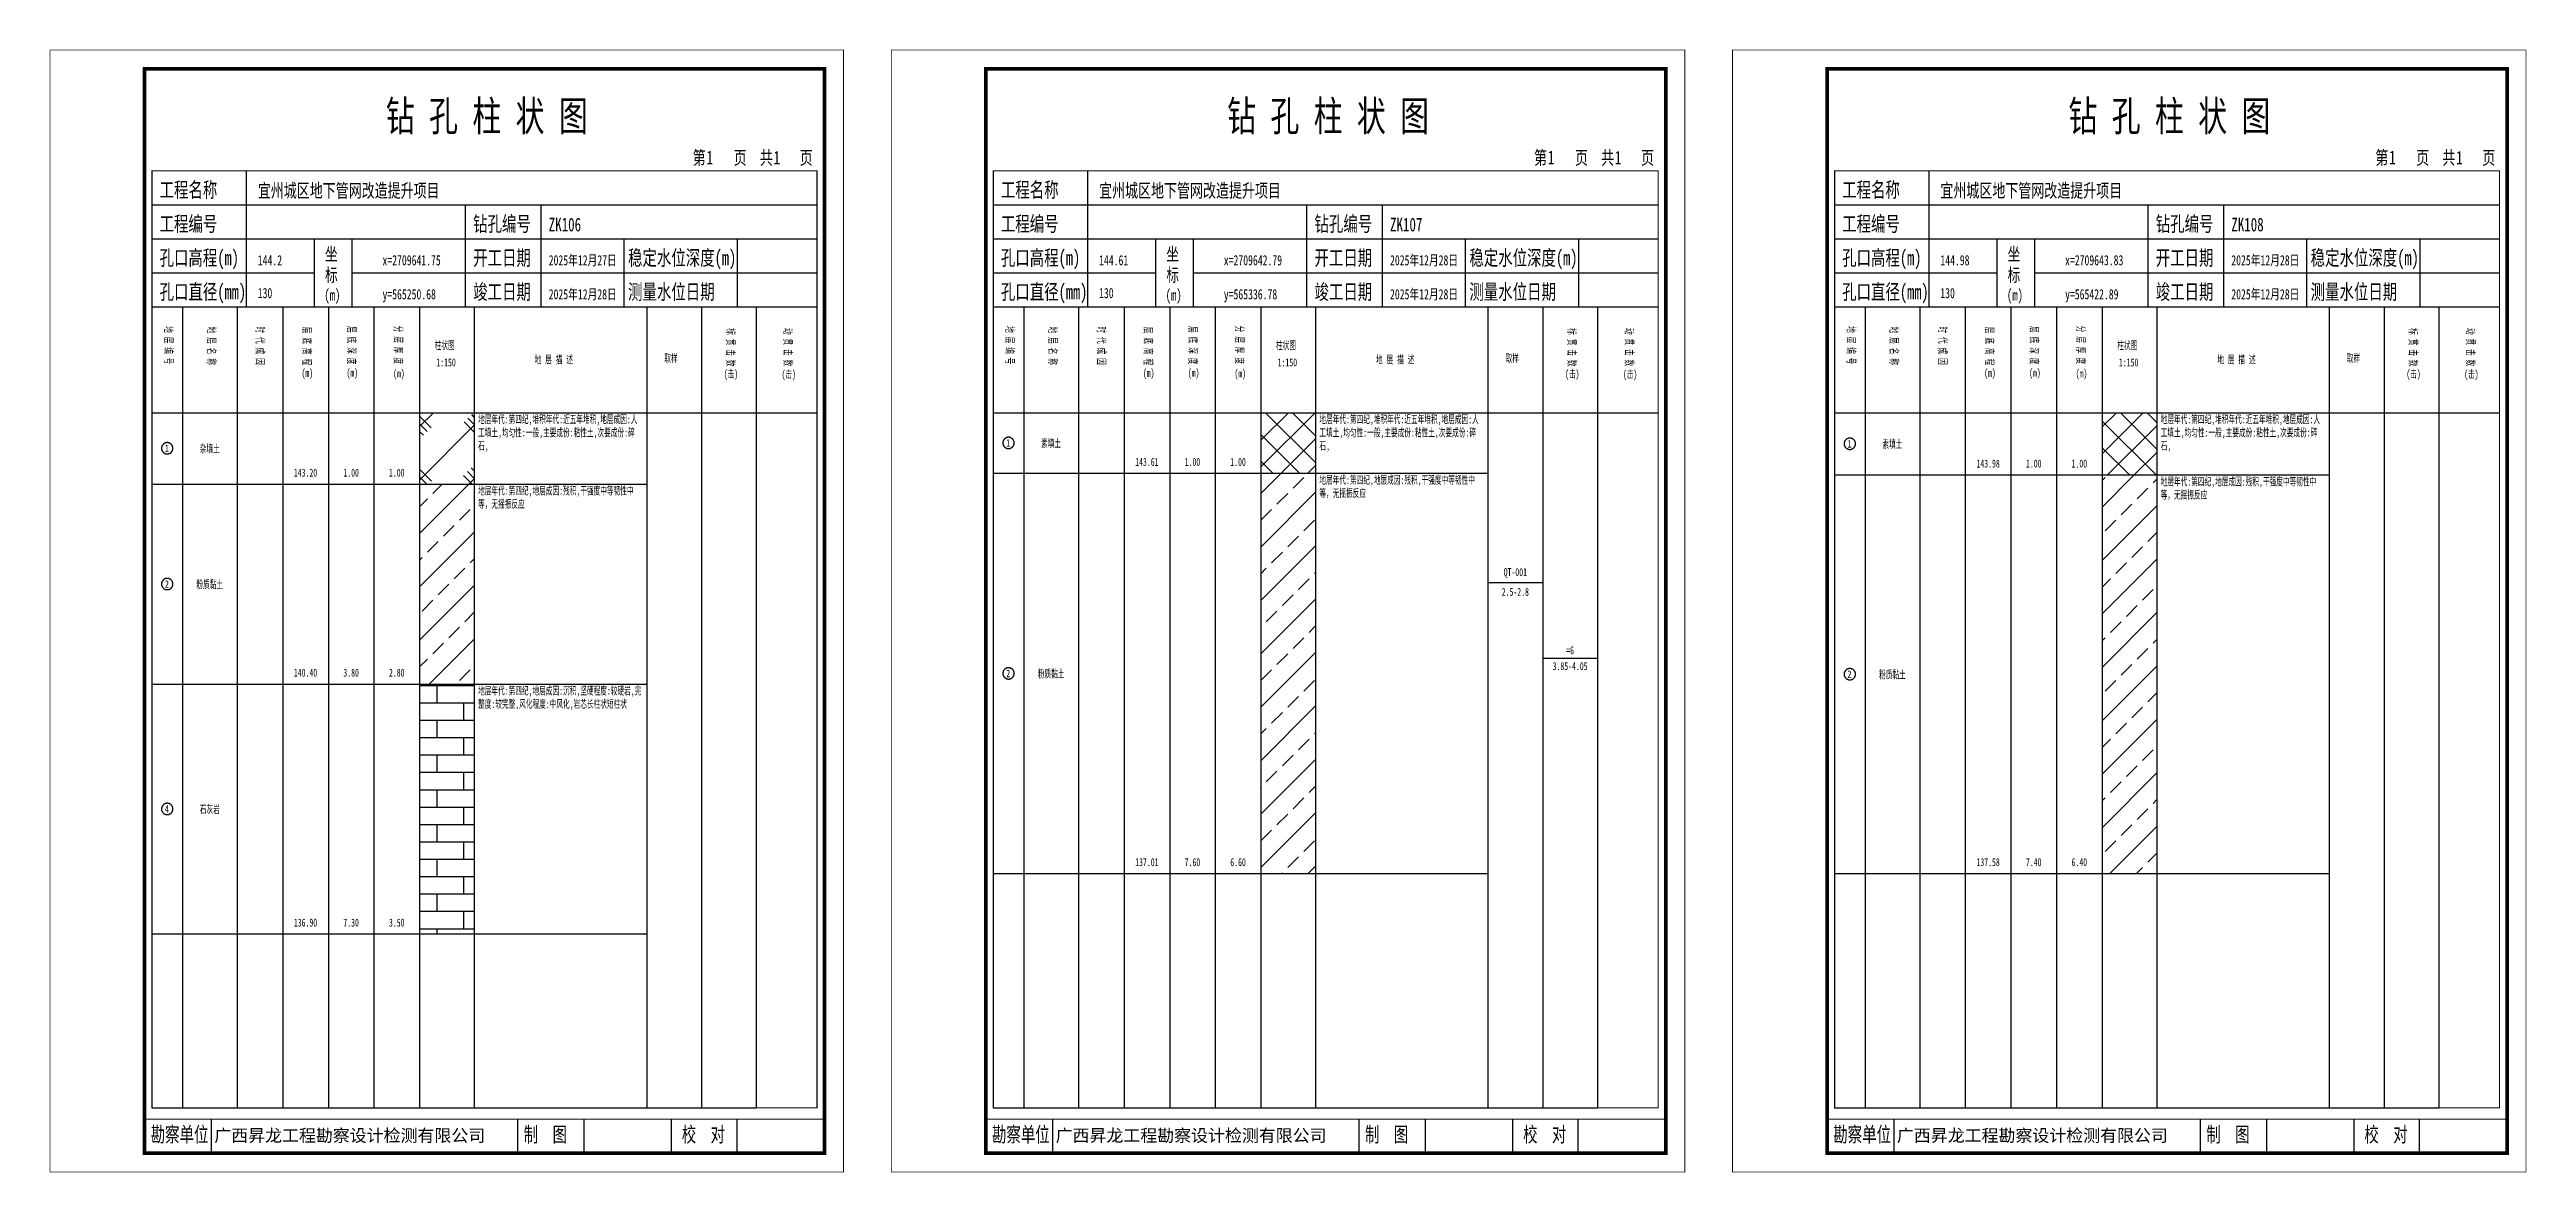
# Model space of a CAD drawing. Header units: millimetres. Extents: x 0 to 2711117, y 0 to 567555.
# Drawn here: x 28058 to 28714, y 0 to 297 of the extents above; entities that cross this region are included whole.
import ezdxf
from ezdxf.enums import TextEntityAlignment as Align

# ---------------------------------------------------------------- set-up
doc = ezdxf.new("R2010")
doc.units = ezdxf.units.MM
doc.layers.add('GICAD_POU_TEXTS', color=7, linetype='Continuous')
doc.layers.add('勘察点图例', color=7, linetype='Continuous')
doc.styles.add('HEAD_FONT', font='simfang.ttf', dxfattribs={"width": 0.6})
doc.styles.add('HEAD_FONT2', font='simfang.ttf', dxfattribs={"width": 0.6})
doc.styles.add('HT', font='simhei.ttf')
doc.styles.add('LZ_FONT', font='simfang.ttf', dxfattribs={"width": 0.7, "height": 8})
doc.styles.add('成果图图块', font='simfang.ttf', dxfattribs={"height": 2.5})
doc.styles.add('成果图表体', font='simfang.ttf', dxfattribs={"width": 0.6, "height": 2.1})
pattern_1 = [(45, (0, 0), (-7.0710678, 7.0710678), []), (45, (7.071, 0), (-7.0710678, 7.0710678), [4, -2])]
pattern_2 = [(45, (0, 0), (-3.5355339, 3.5355339), []), (135, (0, 0), (-3.5355339, -3.5355339), [])]

# ---------------------------------------------------------------- blocks, each defined once
blk = doc.blocks.new('ZK106')
for p, q in [((52, 229), (52, 265)), ((27, 256), (203, 256)), ((110, 229), (110, 256)), ((130, 229), (130, 256)), ((27, 247), (203, 247)), ((70, 229), (70, 247)), ((80, 229), (80, 247)), ((152, 229), (152, 247)), ((182, 229), (182, 247)), ((27, 238), (70, 238)), ((80, 238), (203, 238)), ((27, 229), (35.05, 229)), ((35.05, 229), (35.05, 17)), ((35.05, 229), (49.53, 229)), ((49.53, 229), (49.53, 17)), ((49.53, 229), (61.6, 229)), ((61.6, 229), (61.6, 17)), ((61.6, 229), (73.68, 229)), ((73.68, 229), (73.68, 17)), ((73.68, 229), (85.75, 229)), ((85.75, 229), (85.75, 17)), ((85.75, 229), (97.82, 229)), ((97.82, 229), (97.82, 17)), ((97.82, 229), (112.3, 229)), ((112.3, 229), (112.3, 17)), ((112.3, 229), (157.93, 229)), ((157.93, 229), (157.93, 17)), ((157.93, 229), (172.42, 229)), ((172.42, 229), (172.42, 17)), ((172.42, 229), (186.9, 229)), ((186.9, 229), (186.9, 17)), ((186.9, 229), (203, 229)), ((27, 201), (203, 201)), ((27, 17), (35.05, 17)), ((35.05, 17), (49.53, 17)), ((42.74, 4.95), (42.74, 13.95)), ((42.74, 4.95), (42.74, 13.95)), ((49.53, 17), (61.6, 17)), ((61.6, 17), (73.68, 17)), ((73.68, 17), (85.75, 17)), ((85.75, 17), (97.82, 17)), ((97.82, 17), (112.3, 17)), ((112.3, 17), (157.93, 17)), ((123.83, 4.95), (123.83, 13.95)), ((141.38, 4.95), (141.38, 13.95)), ((157.93, 17), (172.42, 17)), ((164.48, 4.95), (164.48, 13.95)), ((172.42, 17), (186.9, 17)), ((181.84, 4.95), (181.84, 13.95)), ((181.84, 4.95), (181.84, 13.95))]:
    blk.add_line(p, q)
for points, const_width in [([(0, 0), (210, 0), (210, 297), (0, 297)], 0.25), ([(25, 5), (205, 5), (205, 292), (25, 292)], 1), ([(27, 265), (203, 265), (203, 17), (27, 17)], 0.3)]:
    blk.add_lwpolyline(points, close=True, dxfattribs=dict(const_width=const_width))
at = {"const_width": 0.3}
for points in [[(27, 229), (203, 229)], [(25, 14), (205, 14)]]:
    blk.add_lwpolyline(points, dxfattribs=at)
at = {"style": 'LZ_FONT', "width": 0.7}
for s, height, p in [('钻 孔 柱 状 图', 8, (88.9, 275.54)), ('第', 3.6, (170.12, 266.7)), ('1', 3.6, (173.78, 266.75)), ('页', 3.6, (180.96, 266.7)), ('共', 3.6, (187.88, 266.7)), ('1', 3.6, (191.54, 266.7)), ('页', 3.6, (198.44, 266.7)), ('工程名称', 4, (29, 258)), ('宜州城区地下管网改造提升项目', 3.6, (55, 258)), ('工程编号', 4, (29, 249)), ('钻孔编号', 4, (112, 249)), ('ZK106', 3.6, (132, 249)), ('孔口高程(m)', 4, (29, 240)), ('144.2', 2.7, (55, 240)), ('坐', 3.5, (72.79, 241.24)), ('x=2709641.75', 2.7, (88, 240)), ('开工日期', 4, (112, 240)), ('2025年12月27日', 2.7, (132, 240)), ('稳定水位深度(m)', 4, (153, 240)), ('标', 3.5, (72.79, 235.7)), ('孔口直径(mm)', 4, (29, 231)), ('130', 2.7, (54.98, 231.31)), ('(m) ', 3, (72.59, 230.65)), ('y=565250.68', 2.7, (88, 231)), ('竣工日期', 4, (112, 231)), ('2025年12月28日', 2.7, (132, 231)), ('测量水位日期', 4, (153, 231)), ('勘察单位', 4, (26.65, 7.95)), ('制  图', 4, (125.4, 7.95)), ('校  对', 4, (167.22, 7.95))]:
    blk.add_text(s, height=height, dxfattribs=at).set_placement(p)
at = {"style": 'HT'}
blk.add_text('广西昇龙工程勘察设计检测有限公司', height=3.2865, dxfattribs=at).set_placement((43.48, 8.02))
at = {"char_height": 2.1, "width": 22.806, "attachment_point": 1, "rotation": 270, "style": 'HEAD_FONT'}
for s, insert in [('地 层 编 号', (32.46, 223.92)), ('地 层 名 称', (43.79, 223.76)), ('时 代 成 因', (56.67, 223.83)), ('层 底 高 程', (69.07, 223.71)), ('层 底 深 度', (80.9, 223.91)), ('分 层 厚 度', (93.26, 224.01)), ('标 贯 击 数', (181.21, 223.37)), ('动 贯 击 数', (196.38, 223.43))]:
    blk.add_mtext(s, dxfattribs=dict(at, insert=insert))
at = {"char_height": 2.1, "attachment_point": 1}
for s, insert, width, style in [('柱状图', (101.82, 219.87), 7.855, 'HEAD_FONT2'), ('地 层 描 述', (128.29, 216.11), 22.0781, 'HEAD_FONT2'), ('取样', (162.58, 216.44), 7.855, 'HEAD_FONT2'), ('(m)', (66.58, 212.56), 4.7944, 'HEAD_FONT'), ('(m)', (78.47, 212.61), 4.7944, 'HEAD_FONT'), ('(m)', (90.81, 212.43), 4.7944, 'HEAD_FONT'), ('1:150', (102.26, 215.36), 6.9223, 'HEAD_FONT2'), ('(击)', (178.33, 212.31), 7.855, 'HEAD_FONT2'), ('(击)', (193.64, 212.22), 7.855, 'HEAD_FONT2')]:
    blk.add_mtext(s, dxfattribs=dict(at, insert=insert, width=width, style=style))
blk = doc.blocks.new('ZK106_0')
at = {"color": 7}
blk.add_polyline3d([(-1.5, 0.02, 0), (-1.5, -0.06, 0), (-1.49, -0.13, 0), (-1.48, -0.2, 0), (-1.47, -0.28, 0), (-1.46, -0.35, 0), (-1.44, -0.42, 0), (-1.41, -0.49, 0), (-1.39, -0.56, 0), (-1.36, -0.63, 0), (-1.32, -0.69, 0), (-1.29, -0.76, 0), (-1.25, -0.82, 0), (-1.2, -0.88, 0), (-1.16, -0.94, 0), (-1.11, -0.99, 0), (-1.06, -1.04, 0), (-1.01, -1.1, 0), (-0.95, -1.14, 0), (-0.89, -1.19, 0), (-0.83, -1.23, 0), (-0.77, -1.27, 0), (-0.71, -1.31, 0), (-0.64, -1.34, 0), (-0.57, -1.37, 0), (-0.51, -1.4, 0), (-0.44, -1.42, 0), (-0.36, -1.44, 0), (-0.29, -1.46, 0), (-0.22, -1.47, 0), (-0.15, -1.48, 0), (-0.07, -1.48, 0), (0, -1.48, 0), (0.07, -1.48, 0), (0.15, -1.48, 0), (0.22, -1.47, 0), (0.29, -1.46, 0), (0.36, -1.44, 0), (0.44, -1.42, 0), (0.51, -1.4, 0), (0.57, -1.37, 0), (0.64, -1.34, 0), (0.71, -1.31, 0), (0.77, -1.27, 0), (0.83, -1.23, 0), (0.89, -1.19, 0), (0.95, -1.14, 0), (1.01, -1.1, 0), (1.06, -1.04, 0), (1.11, -0.99, 0), (1.16, -0.94, 0), (1.2, -0.88, 0), (1.25, -0.82, 0), (1.29, -0.76, 0), (1.32, -0.69, 0), (1.36, -0.63, 0), (1.39, -0.56, 0), (1.41, -0.49, 0), (1.44, -0.42, 0), (1.46, -0.35, 0), (1.47, -0.28, 0), (1.48, -0.2, 0), (1.49, -0.13, 0), (1.5, -0.06, 0), (1.5, 0.02, 0), (1.5, 0.09, 0), (1.49, 0.16, 0), (1.48, 0.24, 0), (1.47, 0.31, 0), (1.46, 0.38, 0), (1.44, 0.45, 0), (1.41, 0.52, 0), (1.39, 0.59, 0), (1.36, 0.66, 0), (1.32, 0.72, 0), (1.29, 0.79, 0), (1.25, 0.85, 0), (1.2, 0.91, 0), (1.16, 0.97, 0), (1.11, 1.02, 0), (1.06, 1.08, 0), (1.01, 1.13, 0), (0.95, 1.18, 0), (0.89, 1.22, 0), (0.83, 1.26, 0), (0.77, 1.3, 0), (0.71, 1.34, 0), (0.64, 1.37, 0), (0.57, 1.4, 0), (0.51, 1.43, 0), (0.44, 1.45, 0), (0.36, 1.47, 0), (0.29, 1.49, 0), (0.22, 1.5, 0), (0.15, 1.51, 0), (0.07, 1.51, 0), (0, 1.52, 0), (-0.07, 1.51, 0), (-0.15, 1.51, 0), (-0.22, 1.5, 0), (-0.29, 1.49, 0), (-0.36, 1.47, 0), (-0.44, 1.45, 0), (-0.51, 1.43, 0), (-0.57, 1.4, 0), (-0.64, 1.37, 0), (-0.71, 1.34, 0), (-0.77, 1.3, 0), (-0.83, 1.26, 0), (-0.89, 1.22, 0), (-0.95, 1.18, 0), (-1.01, 1.13, 0), (-1.06, 1.08, 0), (-1.11, 1.02, 0), (-1.16, 0.97, 0), (-1.2, 0.91, 0), (-1.25, 0.85, 0), (-1.29, 0.79, 0), (-1.32, 0.72, 0), (-1.36, 0.66, 0), (-1.39, 0.59, 0), (-1.41, 0.52, 0), (-1.44, 0.45, 0), (-1.46, 0.38, 0), (-1.47, 0.31, 0), (-1.48, 0.24, 0), (-1.49, 0.16, 0), (-1.5, 0.09, 0), (-1.5, 0.02, 0)], dxfattribs=at)
at = {"layer": 'GICAD_POU_TEXTS', "color": 7, "style": '成果图图块', "width": 0.7}
blk.add_text('1', height=2, dxfattribs=at).set_placement((-0.09, -0.99), align=Align.CENTER)
blk = doc.blocks.new('ZK106_1')
at = {"color": 7}
blk.add_polyline3d([(-1.5, 0.02, 0), (-1.5, -0.06, 0), (-1.49, -0.13, 0), (-1.48, -0.2, 0), (-1.47, -0.28, 0), (-1.46, -0.35, 0), (-1.44, -0.42, 0), (-1.41, -0.49, 0), (-1.39, -0.56, 0), (-1.36, -0.63, 0), (-1.32, -0.69, 0), (-1.29, -0.76, 0), (-1.25, -0.82, 0), (-1.2, -0.88, 0), (-1.16, -0.94, 0), (-1.11, -0.99, 0), (-1.06, -1.04, 0), (-1.01, -1.1, 0), (-0.95, -1.14, 0), (-0.89, -1.19, 0), (-0.83, -1.23, 0), (-0.77, -1.27, 0), (-0.71, -1.31, 0), (-0.64, -1.34, 0), (-0.57, -1.37, 0), (-0.51, -1.4, 0), (-0.44, -1.42, 0), (-0.36, -1.44, 0), (-0.29, -1.46, 0), (-0.22, -1.47, 0), (-0.15, -1.48, 0), (-0.07, -1.48, 0), (0, -1.48, 0), (0.07, -1.48, 0), (0.15, -1.48, 0), (0.22, -1.47, 0), (0.29, -1.46, 0), (0.36, -1.44, 0), (0.44, -1.42, 0), (0.51, -1.4, 0), (0.57, -1.37, 0), (0.64, -1.34, 0), (0.71, -1.31, 0), (0.77, -1.27, 0), (0.83, -1.23, 0), (0.89, -1.19, 0), (0.95, -1.14, 0), (1.01, -1.1, 0), (1.06, -1.04, 0), (1.11, -0.99, 0), (1.16, -0.94, 0), (1.2, -0.88, 0), (1.25, -0.82, 0), (1.29, -0.76, 0), (1.32, -0.69, 0), (1.36, -0.63, 0), (1.39, -0.56, 0), (1.41, -0.49, 0), (1.44, -0.42, 0), (1.46, -0.35, 0), (1.47, -0.28, 0), (1.48, -0.2, 0), (1.49, -0.13, 0), (1.5, -0.06, 0), (1.5, 0.02, 0), (1.5, 0.09, 0), (1.49, 0.16, 0), (1.48, 0.24, 0), (1.47, 0.31, 0), (1.46, 0.38, 0), (1.44, 0.45, 0), (1.41, 0.52, 0), (1.39, 0.59, 0), (1.36, 0.66, 0), (1.32, 0.72, 0), (1.29, 0.79, 0), (1.25, 0.85, 0), (1.2, 0.91, 0), (1.16, 0.97, 0), (1.11, 1.02, 0), (1.06, 1.08, 0), (1.01, 1.13, 0), (0.95, 1.18, 0), (0.89, 1.22, 0), (0.83, 1.26, 0), (0.77, 1.3, 0), (0.71, 1.34, 0), (0.64, 1.37, 0), (0.57, 1.4, 0), (0.51, 1.43, 0), (0.44, 1.45, 0), (0.36, 1.47, 0), (0.29, 1.49, 0), (0.22, 1.5, 0), (0.15, 1.51, 0), (0.07, 1.51, 0), (0, 1.52, 0), (-0.07, 1.51, 0), (-0.15, 1.51, 0), (-0.22, 1.5, 0), (-0.29, 1.49, 0), (-0.36, 1.47, 0), (-0.44, 1.45, 0), (-0.51, 1.43, 0), (-0.57, 1.4, 0), (-0.64, 1.37, 0), (-0.71, 1.34, 0), (-0.77, 1.3, 0), (-0.83, 1.26, 0), (-0.89, 1.22, 0), (-0.95, 1.18, 0), (-1.01, 1.13, 0), (-1.06, 1.08, 0), (-1.11, 1.02, 0), (-1.16, 0.97, 0), (-1.2, 0.91, 0), (-1.25, 0.85, 0), (-1.29, 0.79, 0), (-1.32, 0.72, 0), (-1.36, 0.66, 0), (-1.39, 0.59, 0), (-1.41, 0.52, 0), (-1.44, 0.45, 0), (-1.46, 0.38, 0), (-1.47, 0.31, 0), (-1.48, 0.24, 0), (-1.49, 0.16, 0), (-1.5, 0.09, 0), (-1.5, 0.02, 0)], dxfattribs=at)
at = {"layer": 'GICAD_POU_TEXTS', "color": 7, "style": '成果图图块', "width": 0.7}
blk.add_text('2', height=2, dxfattribs=at).set_placement((-0.09, -0.99), align=Align.CENTER)
blk = doc.blocks.new('ZK106_2')
at = {"color": 7}
blk.add_polyline3d([(-1.5, 0.02, 0), (-1.5, -0.06, 0), (-1.49, -0.13, 0), (-1.48, -0.2, 0), (-1.47, -0.28, 0), (-1.46, -0.35, 0), (-1.44, -0.42, 0), (-1.41, -0.49, 0), (-1.39, -0.56, 0), (-1.36, -0.63, 0), (-1.32, -0.69, 0), (-1.29, -0.76, 0), (-1.25, -0.82, 0), (-1.2, -0.88, 0), (-1.16, -0.94, 0), (-1.11, -0.99, 0), (-1.06, -1.04, 0), (-1.01, -1.1, 0), (-0.95, -1.14, 0), (-0.89, -1.19, 0), (-0.83, -1.23, 0), (-0.77, -1.27, 0), (-0.71, -1.31, 0), (-0.64, -1.34, 0), (-0.57, -1.37, 0), (-0.51, -1.4, 0), (-0.44, -1.42, 0), (-0.36, -1.44, 0), (-0.29, -1.46, 0), (-0.22, -1.47, 0), (-0.15, -1.48, 0), (-0.07, -1.48, 0), (0, -1.48, 0), (0.07, -1.48, 0), (0.15, -1.48, 0), (0.22, -1.47, 0), (0.29, -1.46, 0), (0.36, -1.44, 0), (0.44, -1.42, 0), (0.51, -1.4, 0), (0.57, -1.37, 0), (0.64, -1.34, 0), (0.71, -1.31, 0), (0.77, -1.27, 0), (0.83, -1.23, 0), (0.89, -1.19, 0), (0.95, -1.14, 0), (1.01, -1.1, 0), (1.06, -1.04, 0), (1.11, -0.99, 0), (1.16, -0.94, 0), (1.2, -0.88, 0), (1.25, -0.82, 0), (1.29, -0.76, 0), (1.32, -0.69, 0), (1.36, -0.63, 0), (1.39, -0.56, 0), (1.41, -0.49, 0), (1.44, -0.42, 0), (1.46, -0.35, 0), (1.47, -0.28, 0), (1.48, -0.2, 0), (1.49, -0.13, 0), (1.5, -0.06, 0), (1.5, 0.02, 0), (1.5, 0.09, 0), (1.49, 0.16, 0), (1.48, 0.24, 0), (1.47, 0.31, 0), (1.46, 0.38, 0), (1.44, 0.45, 0), (1.41, 0.52, 0), (1.39, 0.59, 0), (1.36, 0.66, 0), (1.32, 0.72, 0), (1.29, 0.79, 0), (1.25, 0.85, 0), (1.2, 0.91, 0), (1.16, 0.97, 0), (1.11, 1.02, 0), (1.06, 1.08, 0), (1.01, 1.13, 0), (0.95, 1.18, 0), (0.89, 1.22, 0), (0.83, 1.26, 0), (0.77, 1.3, 0), (0.71, 1.34, 0), (0.64, 1.37, 0), (0.57, 1.4, 0), (0.51, 1.43, 0), (0.44, 1.45, 0), (0.36, 1.47, 0), (0.29, 1.49, 0), (0.22, 1.5, 0), (0.15, 1.51, 0), (0.07, 1.51, 0), (0, 1.52, 0), (-0.07, 1.51, 0), (-0.15, 1.51, 0), (-0.22, 1.5, 0), (-0.29, 1.49, 0), (-0.36, 1.47, 0), (-0.44, 1.45, 0), (-0.51, 1.43, 0), (-0.57, 1.4, 0), (-0.64, 1.37, 0), (-0.71, 1.34, 0), (-0.77, 1.3, 0), (-0.83, 1.26, 0), (-0.89, 1.22, 0), (-0.95, 1.18, 0), (-1.01, 1.13, 0), (-1.06, 1.08, 0), (-1.11, 1.02, 0), (-1.16, 0.97, 0), (-1.2, 0.91, 0), (-1.25, 0.85, 0), (-1.29, 0.79, 0), (-1.32, 0.72, 0), (-1.36, 0.66, 0), (-1.39, 0.59, 0), (-1.41, 0.52, 0), (-1.44, 0.45, 0), (-1.46, 0.38, 0), (-1.47, 0.31, 0), (-1.48, 0.24, 0), (-1.49, 0.16, 0), (-1.5, 0.09, 0), (-1.5, 0.02, 0)], dxfattribs=at)
at = {"layer": 'GICAD_POU_TEXTS', "color": 7, "style": '成果图图块', "width": 0.7}
blk.add_text('4', height=2, dxfattribs=at).set_placement((-0.09, -0.99), align=Align.CENTER)
blk = doc.blocks.new('ZK107')
for p, q in [((52, 229), (52, 265)), ((27, 256), (203, 256)), ((110, 229), (110, 256)), ((130, 229), (130, 256)), ((27, 247), (203, 247)), ((70, 229), (70, 247)), ((80, 229), (80, 247)), ((152, 229), (152, 247)), ((182, 229), (182, 247)), ((27, 238), (70, 238)), ((80, 238), (203, 238)), ((27, 229), (35.05, 229)), ((35.05, 229), (35.05, 17)), ((35.05, 229), (49.53, 229)), ((49.53, 229), (49.53, 17)), ((49.53, 229), (61.6, 229)), ((61.6, 229), (61.6, 17)), ((61.6, 229), (73.68, 229)), ((73.68, 229), (73.68, 17)), ((73.68, 229), (85.75, 229)), ((85.75, 229), (85.75, 17)), ((85.75, 229), (97.82, 229)), ((97.82, 229), (97.82, 17)), ((97.82, 229), (112.3, 229)), ((112.3, 229), (112.3, 17)), ((112.3, 229), (157.93, 229)), ((157.93, 229), (157.93, 17)), ((157.93, 229), (172.42, 229)), ((172.42, 229), (172.42, 17)), ((172.42, 229), (186.9, 229)), ((186.9, 229), (186.9, 17)), ((186.9, 229), (203, 229)), ((27, 201), (203, 201)), ((27, 17), (35.05, 17)), ((35.05, 17), (49.53, 17)), ((42.74, 4.95), (42.74, 13.95)), ((42.74, 4.95), (42.74, 13.95)), ((49.53, 17), (61.6, 17)), ((61.6, 17), (73.68, 17)), ((73.68, 17), (85.75, 17)), ((85.75, 17), (97.82, 17)), ((97.82, 17), (112.3, 17)), ((112.3, 17), (157.93, 17)), ((123.83, 4.95), (123.83, 13.95)), ((141.38, 4.95), (141.38, 13.95)), ((157.93, 17), (172.42, 17)), ((164.48, 4.95), (164.48, 13.95)), ((172.42, 17), (186.9, 17)), ((181.84, 4.95), (181.84, 13.95)), ((181.84, 4.95), (181.84, 13.95))]:
    blk.add_line(p, q)
for points, const_width in [([(0, 0), (210, 0), (210, 297), (0, 297)], 0.25), ([(25, 5), (205, 5), (205, 292), (25, 292)], 1), ([(27, 265), (203, 265), (203, 17), (27, 17)], 0.3)]:
    blk.add_lwpolyline(points, close=True, dxfattribs=dict(const_width=const_width))
at = {"const_width": 0.3}
for points in [[(27, 229), (203, 229)], [(25, 14), (205, 14)]]:
    blk.add_lwpolyline(points, dxfattribs=at)
at = {"style": 'LZ_FONT', "width": 0.7}
for s, height, p in [('钻 孔 柱 状 图', 8, (88.9, 275.54)), ('第', 3.6, (170.12, 266.7)), ('1', 3.6, (173.78, 266.75)), ('页', 3.6, (180.96, 266.7)), ('共', 3.6, (187.88, 266.7)), ('1', 3.6, (191.54, 266.7)), ('页', 3.6, (198.44, 266.7)), ('工程名称', 4, (29, 258)), ('宜州城区地下管网改造提升项目', 3.6, (55, 258)), ('工程编号', 4, (29, 249)), ('钻孔编号', 4, (112, 249)), ('ZK107', 3.6, (132, 249)), ('孔口高程(m)', 4, (29, 240)), ('144.61', 2.7, (55, 240)), ('坐', 3.5, (72.79, 241.24)), ('x=2709642.79', 2.7, (88, 240)), ('开工日期', 4, (112, 240)), ('2025年12月28日', 2.7, (132, 240)), ('稳定水位深度(m)', 4, (153, 240)), ('标', 3.5, (72.79, 235.7)), ('孔口直径(mm)', 4, (29, 231)), ('130', 2.7, (54.98, 231.31)), ('(m) ', 3, (72.59, 230.65)), ('y=565336.78', 2.7, (88, 231)), ('竣工日期', 4, (112, 231)), ('2025年12月28日', 2.7, (132, 231)), ('测量水位日期', 4, (153, 231)), ('勘察单位', 4, (26.65, 7.95)), ('制  图', 4, (125.4, 7.95)), ('校  对', 4, (167.22, 7.95))]:
    blk.add_text(s, height=height, dxfattribs=at).set_placement(p)
at = {"style": 'HT'}
blk.add_text('广西昇龙工程勘察设计检测有限公司', height=3.2865, dxfattribs=at).set_placement((43.48, 8.02))
at = {"char_height": 2.1, "width": 22.806, "attachment_point": 1, "rotation": 270, "style": 'HEAD_FONT'}
for s, insert in [('地 层 编 号', (32.46, 223.92)), ('地 层 名 称', (43.79, 223.76)), ('时 代 成 因', (56.67, 223.83)), ('层 底 高 程', (69.07, 223.71)), ('层 底 深 度', (80.9, 223.91)), ('分 层 厚 度', (93.26, 224.01)), ('标 贯 击 数', (181.21, 223.37)), ('动 贯 击 数', (196.38, 223.43))]:
    blk.add_mtext(s, dxfattribs=dict(at, insert=insert))
at = {"char_height": 2.1, "attachment_point": 1}
for s, insert, width, style in [('柱状图', (101.82, 219.87), 7.855, 'HEAD_FONT2'), ('地 层 描 述', (128.29, 216.11), 22.0781, 'HEAD_FONT2'), ('取样', (162.58, 216.44), 7.855, 'HEAD_FONT2'), ('(m)', (66.58, 212.56), 4.7944, 'HEAD_FONT'), ('(m)', (78.47, 212.61), 4.7944, 'HEAD_FONT'), ('(m)', (90.81, 212.43), 4.7944, 'HEAD_FONT'), ('1:150', (102.26, 215.36), 6.9223, 'HEAD_FONT2'), ('(击)', (178.33, 212.31), 7.855, 'HEAD_FONT2'), ('(击)', (193.64, 212.22), 7.855, 'HEAD_FONT2')]:
    blk.add_mtext(s, dxfattribs=dict(at, insert=insert, width=width, style=style))
blk = doc.blocks.new('ZK107_0')
at = {"color": 7}
blk.add_polyline3d([(-1.5, 0.02, 0), (-1.5, -0.06, 0), (-1.49, -0.13, 0), (-1.48, -0.2, 0), (-1.47, -0.28, 0), (-1.46, -0.35, 0), (-1.44, -0.42, 0), (-1.41, -0.49, 0), (-1.39, -0.56, 0), (-1.36, -0.63, 0), (-1.32, -0.69, 0), (-1.29, -0.76, 0), (-1.25, -0.82, 0), (-1.2, -0.88, 0), (-1.16, -0.94, 0), (-1.11, -0.99, 0), (-1.06, -1.04, 0), (-1.01, -1.1, 0), (-0.95, -1.14, 0), (-0.89, -1.19, 0), (-0.83, -1.23, 0), (-0.77, -1.27, 0), (-0.71, -1.31, 0), (-0.64, -1.34, 0), (-0.57, -1.37, 0), (-0.51, -1.4, 0), (-0.44, -1.42, 0), (-0.36, -1.44, 0), (-0.29, -1.46, 0), (-0.22, -1.47, 0), (-0.15, -1.48, 0), (-0.07, -1.48, 0), (0, -1.48, 0), (0.07, -1.48, 0), (0.15, -1.48, 0), (0.22, -1.47, 0), (0.29, -1.46, 0), (0.36, -1.44, 0), (0.44, -1.42, 0), (0.51, -1.4, 0), (0.57, -1.37, 0), (0.64, -1.34, 0), (0.71, -1.31, 0), (0.77, -1.27, 0), (0.83, -1.23, 0), (0.89, -1.19, 0), (0.95, -1.14, 0), (1.01, -1.1, 0), (1.06, -1.04, 0), (1.11, -0.99, 0), (1.16, -0.94, 0), (1.2, -0.88, 0), (1.25, -0.82, 0), (1.29, -0.76, 0), (1.32, -0.69, 0), (1.36, -0.63, 0), (1.39, -0.56, 0), (1.41, -0.49, 0), (1.44, -0.42, 0), (1.46, -0.35, 0), (1.47, -0.28, 0), (1.48, -0.2, 0), (1.49, -0.13, 0), (1.5, -0.06, 0), (1.5, 0.02, 0), (1.5, 0.09, 0), (1.49, 0.16, 0), (1.48, 0.24, 0), (1.47, 0.31, 0), (1.46, 0.38, 0), (1.44, 0.45, 0), (1.41, 0.52, 0), (1.39, 0.59, 0), (1.36, 0.66, 0), (1.32, 0.72, 0), (1.29, 0.79, 0), (1.25, 0.85, 0), (1.2, 0.91, 0), (1.16, 0.97, 0), (1.11, 1.02, 0), (1.06, 1.08, 0), (1.01, 1.13, 0), (0.95, 1.18, 0), (0.89, 1.22, 0), (0.83, 1.26, 0), (0.77, 1.3, 0), (0.71, 1.34, 0), (0.64, 1.37, 0), (0.57, 1.4, 0), (0.51, 1.43, 0), (0.44, 1.45, 0), (0.36, 1.47, 0), (0.29, 1.49, 0), (0.22, 1.5, 0), (0.15, 1.51, 0), (0.07, 1.51, 0), (0, 1.52, 0), (-0.07, 1.51, 0), (-0.15, 1.51, 0), (-0.22, 1.5, 0), (-0.29, 1.49, 0), (-0.36, 1.47, 0), (-0.44, 1.45, 0), (-0.51, 1.43, 0), (-0.57, 1.4, 0), (-0.64, 1.37, 0), (-0.71, 1.34, 0), (-0.77, 1.3, 0), (-0.83, 1.26, 0), (-0.89, 1.22, 0), (-0.95, 1.18, 0), (-1.01, 1.13, 0), (-1.06, 1.08, 0), (-1.11, 1.02, 0), (-1.16, 0.97, 0), (-1.2, 0.91, 0), (-1.25, 0.85, 0), (-1.29, 0.79, 0), (-1.32, 0.72, 0), (-1.36, 0.66, 0), (-1.39, 0.59, 0), (-1.41, 0.52, 0), (-1.44, 0.45, 0), (-1.46, 0.38, 0), (-1.47, 0.31, 0), (-1.48, 0.24, 0), (-1.49, 0.16, 0), (-1.5, 0.09, 0), (-1.5, 0.02, 0)], dxfattribs=at)
at = {"layer": 'GICAD_POU_TEXTS', "color": 7, "style": '成果图图块', "width": 0.7}
blk.add_text('1', height=2, dxfattribs=at).set_placement((-0.09, -0.99), align=Align.CENTER)
blk = doc.blocks.new('ZK107_1')
at = {"color": 7}
blk.add_polyline3d([(-1.5, 0.02, 0), (-1.5, -0.06, 0), (-1.49, -0.13, 0), (-1.48, -0.2, 0), (-1.47, -0.28, 0), (-1.46, -0.35, 0), (-1.44, -0.42, 0), (-1.41, -0.49, 0), (-1.39, -0.56, 0), (-1.36, -0.63, 0), (-1.32, -0.69, 0), (-1.29, -0.76, 0), (-1.25, -0.82, 0), (-1.2, -0.88, 0), (-1.16, -0.94, 0), (-1.11, -0.99, 0), (-1.06, -1.04, 0), (-1.01, -1.1, 0), (-0.95, -1.14, 0), (-0.89, -1.19, 0), (-0.83, -1.23, 0), (-0.77, -1.27, 0), (-0.71, -1.31, 0), (-0.64, -1.34, 0), (-0.57, -1.37, 0), (-0.51, -1.4, 0), (-0.44, -1.42, 0), (-0.36, -1.44, 0), (-0.29, -1.46, 0), (-0.22, -1.47, 0), (-0.15, -1.48, 0), (-0.07, -1.48, 0), (0, -1.48, 0), (0.07, -1.48, 0), (0.15, -1.48, 0), (0.22, -1.47, 0), (0.29, -1.46, 0), (0.36, -1.44, 0), (0.44, -1.42, 0), (0.51, -1.4, 0), (0.57, -1.37, 0), (0.64, -1.34, 0), (0.71, -1.31, 0), (0.77, -1.27, 0), (0.83, -1.23, 0), (0.89, -1.19, 0), (0.95, -1.14, 0), (1.01, -1.1, 0), (1.06, -1.04, 0), (1.11, -0.99, 0), (1.16, -0.94, 0), (1.2, -0.88, 0), (1.25, -0.82, 0), (1.29, -0.76, 0), (1.32, -0.69, 0), (1.36, -0.63, 0), (1.39, -0.56, 0), (1.41, -0.49, 0), (1.44, -0.42, 0), (1.46, -0.35, 0), (1.47, -0.28, 0), (1.48, -0.2, 0), (1.49, -0.13, 0), (1.5, -0.06, 0), (1.5, 0.02, 0), (1.5, 0.09, 0), (1.49, 0.16, 0), (1.48, 0.24, 0), (1.47, 0.31, 0), (1.46, 0.38, 0), (1.44, 0.45, 0), (1.41, 0.52, 0), (1.39, 0.59, 0), (1.36, 0.66, 0), (1.32, 0.72, 0), (1.29, 0.79, 0), (1.25, 0.85, 0), (1.2, 0.91, 0), (1.16, 0.97, 0), (1.11, 1.02, 0), (1.06, 1.08, 0), (1.01, 1.13, 0), (0.95, 1.18, 0), (0.89, 1.22, 0), (0.83, 1.26, 0), (0.77, 1.3, 0), (0.71, 1.34, 0), (0.64, 1.37, 0), (0.57, 1.4, 0), (0.51, 1.43, 0), (0.44, 1.45, 0), (0.36, 1.47, 0), (0.29, 1.49, 0), (0.22, 1.5, 0), (0.15, 1.51, 0), (0.07, 1.51, 0), (0, 1.52, 0), (-0.07, 1.51, 0), (-0.15, 1.51, 0), (-0.22, 1.5, 0), (-0.29, 1.49, 0), (-0.36, 1.47, 0), (-0.44, 1.45, 0), (-0.51, 1.43, 0), (-0.57, 1.4, 0), (-0.64, 1.37, 0), (-0.71, 1.34, 0), (-0.77, 1.3, 0), (-0.83, 1.26, 0), (-0.89, 1.22, 0), (-0.95, 1.18, 0), (-1.01, 1.13, 0), (-1.06, 1.08, 0), (-1.11, 1.02, 0), (-1.16, 0.97, 0), (-1.2, 0.91, 0), (-1.25, 0.85, 0), (-1.29, 0.79, 0), (-1.32, 0.72, 0), (-1.36, 0.66, 0), (-1.39, 0.59, 0), (-1.41, 0.52, 0), (-1.44, 0.45, 0), (-1.46, 0.38, 0), (-1.47, 0.31, 0), (-1.48, 0.24, 0), (-1.49, 0.16, 0), (-1.5, 0.09, 0), (-1.5, 0.02, 0)], dxfattribs=at)
at = {"layer": 'GICAD_POU_TEXTS', "color": 7, "style": '成果图图块', "width": 0.7}
blk.add_text('2', height=2, dxfattribs=at).set_placement((-0.09, -0.99), align=Align.CENTER)
blk = doc.blocks.new('ZK108')
for p, q in [((52, 229), (52, 265)), ((27, 256), (203, 256)), ((110, 229), (110, 256)), ((130, 229), (130, 256)), ((27, 247), (203, 247)), ((70, 229), (70, 247)), ((80, 229), (80, 247)), ((152, 229), (152, 247)), ((182, 229), (182, 247)), ((27, 238), (70, 238)), ((80, 238), (203, 238)), ((27, 229), (35.05, 229)), ((35.05, 229), (35.05, 17)), ((35.05, 229), (49.53, 229)), ((49.53, 229), (49.53, 17)), ((49.53, 229), (61.6, 229)), ((61.6, 229), (61.6, 17)), ((61.6, 229), (73.68, 229)), ((73.68, 229), (73.68, 17)), ((73.68, 229), (85.75, 229)), ((85.75, 229), (85.75, 17)), ((85.75, 229), (97.82, 229)), ((97.82, 229), (97.82, 17)), ((97.82, 229), (112.3, 229)), ((112.3, 229), (112.3, 17)), ((112.3, 229), (157.93, 229)), ((157.93, 229), (157.93, 17)), ((157.93, 229), (172.42, 229)), ((172.42, 229), (172.42, 17)), ((172.42, 229), (186.9, 229)), ((186.9, 229), (186.9, 17)), ((186.9, 229), (203, 229)), ((27, 201), (203, 201)), ((27, 17), (35.05, 17)), ((35.05, 17), (49.53, 17)), ((42.74, 4.95), (42.74, 13.95)), ((42.74, 4.95), (42.74, 13.95)), ((49.53, 17), (61.6, 17)), ((61.6, 17), (73.68, 17)), ((73.68, 17), (85.75, 17)), ((85.75, 17), (97.82, 17)), ((97.82, 17), (112.3, 17)), ((112.3, 17), (157.93, 17)), ((123.83, 4.95), (123.83, 13.95)), ((141.38, 4.95), (141.38, 13.95)), ((157.93, 17), (172.42, 17)), ((164.48, 4.95), (164.48, 13.95)), ((172.42, 17), (186.9, 17)), ((181.84, 4.95), (181.84, 13.95)), ((181.84, 4.95), (181.84, 13.95))]:
    blk.add_line(p, q)
for points, const_width in [([(0, 0), (210, 0), (210, 297), (0, 297)], 0.25), ([(25, 5), (205, 5), (205, 292), (25, 292)], 1), ([(27, 265), (203, 265), (203, 17), (27, 17)], 0.3)]:
    blk.add_lwpolyline(points, close=True, dxfattribs=dict(const_width=const_width))
at = {"const_width": 0.3}
for points in [[(27, 229), (203, 229)], [(25, 14), (205, 14)]]:
    blk.add_lwpolyline(points, dxfattribs=at)
at = {"style": 'LZ_FONT', "width": 0.7}
for s, height, p in [('钻 孔 柱 状 图', 8, (88.9, 275.54)), ('第', 3.6, (170.12, 266.7)), ('1', 3.6, (173.78, 266.75)), ('页', 3.6, (180.96, 266.7)), ('共', 3.6, (187.88, 266.7)), ('1', 3.6, (191.54, 266.7)), ('页', 3.6, (198.44, 266.7)), ('工程名称', 4, (29, 258)), ('宜州城区地下管网改造提升项目', 3.6, (55, 258)), ('工程编号', 4, (29, 249)), ('钻孔编号', 4, (112, 249)), ('ZK108', 3.6, (132, 249)), ('孔口高程(m)', 4, (29, 240)), ('144.98', 2.7, (55, 240)), ('坐', 3.5, (72.79, 241.24)), ('x=2709643.83', 2.7, (88, 240)), ('开工日期', 4, (112, 240)), ('2025年12月28日', 2.7, (132, 240)), ('稳定水位深度(m)', 4, (153, 240)), ('标', 3.5, (72.79, 235.7)), ('孔口直径(mm)', 4, (29, 231)), ('130', 2.7, (54.98, 231.31)), ('(m) ', 3, (72.59, 230.65)), ('y=565422.89', 2.7, (88, 231)), ('竣工日期', 4, (112, 231)), ('2025年12月28日', 2.7, (132, 231)), ('测量水位日期', 4, (153, 231)), ('勘察单位', 4, (26.65, 7.95)), ('制  图', 4, (125.4, 7.95)), ('校  对', 4, (167.22, 7.95))]:
    blk.add_text(s, height=height, dxfattribs=at).set_placement(p)
at = {"style": 'HT'}
blk.add_text('广西昇龙工程勘察设计检测有限公司', height=3.2865, dxfattribs=at).set_placement((43.48, 8.02))
at = {"char_height": 2.1, "width": 22.806, "attachment_point": 1, "rotation": 270, "style": 'HEAD_FONT'}
for s, insert in [('地 层 编 号', (32.46, 223.92)), ('地 层 名 称', (43.79, 223.76)), ('时 代 成 因', (56.67, 223.83)), ('层 底 高 程', (69.07, 223.71)), ('层 底 深 度', (80.9, 223.91)), ('分 层 厚 度', (93.26, 224.01)), ('标 贯 击 数', (181.21, 223.37)), ('动 贯 击 数', (196.38, 223.43))]:
    blk.add_mtext(s, dxfattribs=dict(at, insert=insert))
at = {"char_height": 2.1, "attachment_point": 1}
for s, insert, width, style in [('柱状图', (101.82, 219.87), 7.855, 'HEAD_FONT2'), ('地 层 描 述', (128.29, 216.11), 22.0781, 'HEAD_FONT2'), ('取样', (162.58, 216.44), 7.855, 'HEAD_FONT2'), ('(m)', (66.58, 212.56), 4.7944, 'HEAD_FONT'), ('(m)', (78.47, 212.61), 4.7944, 'HEAD_FONT'), ('(m)', (90.81, 212.43), 4.7944, 'HEAD_FONT'), ('1:150', (102.26, 215.36), 6.9223, 'HEAD_FONT2'), ('(击)', (178.33, 212.31), 7.855, 'HEAD_FONT2'), ('(击)', (193.64, 212.22), 7.855, 'HEAD_FONT2')]:
    blk.add_mtext(s, dxfattribs=dict(at, insert=insert, width=width, style=style))
blk = doc.blocks.new('ZK108_0')
at = {"color": 7}
blk.add_polyline3d([(-1.5, 0.02, 0), (-1.5, -0.06, 0), (-1.49, -0.13, 0), (-1.48, -0.2, 0), (-1.47, -0.28, 0), (-1.46, -0.35, 0), (-1.44, -0.42, 0), (-1.41, -0.49, 0), (-1.39, -0.56, 0), (-1.36, -0.63, 0), (-1.32, -0.69, 0), (-1.29, -0.76, 0), (-1.25, -0.82, 0), (-1.2, -0.88, 0), (-1.16, -0.94, 0), (-1.11, -0.99, 0), (-1.06, -1.04, 0), (-1.01, -1.1, 0), (-0.95, -1.14, 0), (-0.89, -1.19, 0), (-0.83, -1.23, 0), (-0.77, -1.27, 0), (-0.71, -1.31, 0), (-0.64, -1.34, 0), (-0.57, -1.37, 0), (-0.51, -1.4, 0), (-0.44, -1.42, 0), (-0.36, -1.44, 0), (-0.29, -1.46, 0), (-0.22, -1.47, 0), (-0.15, -1.48, 0), (-0.07, -1.48, 0), (0, -1.48, 0), (0.07, -1.48, 0), (0.15, -1.48, 0), (0.22, -1.47, 0), (0.29, -1.46, 0), (0.36, -1.44, 0), (0.44, -1.42, 0), (0.51, -1.4, 0), (0.57, -1.37, 0), (0.64, -1.34, 0), (0.71, -1.31, 0), (0.77, -1.27, 0), (0.83, -1.23, 0), (0.89, -1.19, 0), (0.95, -1.14, 0), (1.01, -1.1, 0), (1.06, -1.04, 0), (1.11, -0.99, 0), (1.16, -0.94, 0), (1.2, -0.88, 0), (1.25, -0.82, 0), (1.29, -0.76, 0), (1.32, -0.69, 0), (1.36, -0.63, 0), (1.39, -0.56, 0), (1.41, -0.49, 0), (1.44, -0.42, 0), (1.46, -0.35, 0), (1.47, -0.28, 0), (1.48, -0.2, 0), (1.49, -0.13, 0), (1.5, -0.06, 0), (1.5, 0.02, 0), (1.5, 0.09, 0), (1.49, 0.16, 0), (1.48, 0.24, 0), (1.47, 0.31, 0), (1.46, 0.38, 0), (1.44, 0.45, 0), (1.41, 0.52, 0), (1.39, 0.59, 0), (1.36, 0.66, 0), (1.32, 0.72, 0), (1.29, 0.79, 0), (1.25, 0.85, 0), (1.2, 0.91, 0), (1.16, 0.97, 0), (1.11, 1.02, 0), (1.06, 1.08, 0), (1.01, 1.13, 0), (0.95, 1.18, 0), (0.89, 1.22, 0), (0.83, 1.26, 0), (0.77, 1.3, 0), (0.71, 1.34, 0), (0.64, 1.37, 0), (0.57, 1.4, 0), (0.51, 1.43, 0), (0.44, 1.45, 0), (0.36, 1.47, 0), (0.29, 1.49, 0), (0.22, 1.5, 0), (0.15, 1.51, 0), (0.07, 1.51, 0), (0, 1.52, 0), (-0.07, 1.51, 0), (-0.15, 1.51, 0), (-0.22, 1.5, 0), (-0.29, 1.49, 0), (-0.36, 1.47, 0), (-0.44, 1.45, 0), (-0.51, 1.43, 0), (-0.57, 1.4, 0), (-0.64, 1.37, 0), (-0.71, 1.34, 0), (-0.77, 1.3, 0), (-0.83, 1.26, 0), (-0.89, 1.22, 0), (-0.95, 1.18, 0), (-1.01, 1.13, 0), (-1.06, 1.08, 0), (-1.11, 1.02, 0), (-1.16, 0.97, 0), (-1.2, 0.91, 0), (-1.25, 0.85, 0), (-1.29, 0.79, 0), (-1.32, 0.72, 0), (-1.36, 0.66, 0), (-1.39, 0.59, 0), (-1.41, 0.52, 0), (-1.44, 0.45, 0), (-1.46, 0.38, 0), (-1.47, 0.31, 0), (-1.48, 0.24, 0), (-1.49, 0.16, 0), (-1.5, 0.09, 0), (-1.5, 0.02, 0)], dxfattribs=at)
at = {"layer": 'GICAD_POU_TEXTS', "color": 7, "style": '成果图图块', "width": 0.7}
blk.add_text('1', height=2, dxfattribs=at).set_placement((-0.09, -0.99), align=Align.CENTER)
blk = doc.blocks.new('ZK108_1')
at = {"color": 7}
blk.add_polyline3d([(-1.5, 0.02, 0), (-1.5, -0.06, 0), (-1.49, -0.13, 0), (-1.48, -0.2, 0), (-1.47, -0.28, 0), (-1.46, -0.35, 0), (-1.44, -0.42, 0), (-1.41, -0.49, 0), (-1.39, -0.56, 0), (-1.36, -0.63, 0), (-1.32, -0.69, 0), (-1.29, -0.76, 0), (-1.25, -0.82, 0), (-1.2, -0.88, 0), (-1.16, -0.94, 0), (-1.11, -0.99, 0), (-1.06, -1.04, 0), (-1.01, -1.1, 0), (-0.95, -1.14, 0), (-0.89, -1.19, 0), (-0.83, -1.23, 0), (-0.77, -1.27, 0), (-0.71, -1.31, 0), (-0.64, -1.34, 0), (-0.57, -1.37, 0), (-0.51, -1.4, 0), (-0.44, -1.42, 0), (-0.36, -1.44, 0), (-0.29, -1.46, 0), (-0.22, -1.47, 0), (-0.15, -1.48, 0), (-0.07, -1.48, 0), (0, -1.48, 0), (0.07, -1.48, 0), (0.15, -1.48, 0), (0.22, -1.47, 0), (0.29, -1.46, 0), (0.36, -1.44, 0), (0.44, -1.42, 0), (0.51, -1.4, 0), (0.57, -1.37, 0), (0.64, -1.34, 0), (0.71, -1.31, 0), (0.77, -1.27, 0), (0.83, -1.23, 0), (0.89, -1.19, 0), (0.95, -1.14, 0), (1.01, -1.1, 0), (1.06, -1.04, 0), (1.11, -0.99, 0), (1.16, -0.94, 0), (1.2, -0.88, 0), (1.25, -0.82, 0), (1.29, -0.76, 0), (1.32, -0.69, 0), (1.36, -0.63, 0), (1.39, -0.56, 0), (1.41, -0.49, 0), (1.44, -0.42, 0), (1.46, -0.35, 0), (1.47, -0.28, 0), (1.48, -0.2, 0), (1.49, -0.13, 0), (1.5, -0.06, 0), (1.5, 0.02, 0), (1.5, 0.09, 0), (1.49, 0.16, 0), (1.48, 0.24, 0), (1.47, 0.31, 0), (1.46, 0.38, 0), (1.44, 0.45, 0), (1.41, 0.52, 0), (1.39, 0.59, 0), (1.36, 0.66, 0), (1.32, 0.72, 0), (1.29, 0.79, 0), (1.25, 0.85, 0), (1.2, 0.91, 0), (1.16, 0.97, 0), (1.11, 1.02, 0), (1.06, 1.08, 0), (1.01, 1.13, 0), (0.95, 1.18, 0), (0.89, 1.22, 0), (0.83, 1.26, 0), (0.77, 1.3, 0), (0.71, 1.34, 0), (0.64, 1.37, 0), (0.57, 1.4, 0), (0.51, 1.43, 0), (0.44, 1.45, 0), (0.36, 1.47, 0), (0.29, 1.49, 0), (0.22, 1.5, 0), (0.15, 1.51, 0), (0.07, 1.51, 0), (0, 1.52, 0), (-0.07, 1.51, 0), (-0.15, 1.51, 0), (-0.22, 1.5, 0), (-0.29, 1.49, 0), (-0.36, 1.47, 0), (-0.44, 1.45, 0), (-0.51, 1.43, 0), (-0.57, 1.4, 0), (-0.64, 1.37, 0), (-0.71, 1.34, 0), (-0.77, 1.3, 0), (-0.83, 1.26, 0), (-0.89, 1.22, 0), (-0.95, 1.18, 0), (-1.01, 1.13, 0), (-1.06, 1.08, 0), (-1.11, 1.02, 0), (-1.16, 0.97, 0), (-1.2, 0.91, 0), (-1.25, 0.85, 0), (-1.29, 0.79, 0), (-1.32, 0.72, 0), (-1.36, 0.66, 0), (-1.39, 0.59, 0), (-1.41, 0.52, 0), (-1.44, 0.45, 0), (-1.46, 0.38, 0), (-1.47, 0.31, 0), (-1.48, 0.24, 0), (-1.49, 0.16, 0), (-1.5, 0.09, 0), (-1.5, 0.02, 0)], dxfattribs=at)
at = {"layer": 'GICAD_POU_TEXTS', "color": 7, "style": '成果图图块', "width": 0.7}
blk.add_text('2', height=2, dxfattribs=at).set_placement((-0.09, -0.99), align=Align.CENTER)

msp = doc.modelspace()

# ---------------------------------------------------------------- hatches: boundary and pattern name
at = {"layer": '勘察点图例'}
h = msp.add_hatch(dxfattribs=at)
h.set_pattern_fill('GKZTT', color=256, scale=0.5, style=0, pattern_type=2)
h.set_pattern_definition([(45, (0, 0), (-7.0710678, 7.0710678), []), (135, (2.5, -1), (-14.142136, -14.142136), [5, -15]), (135, (1.5, -2), (-14.142136, -14.142136), [5, -15]), (135, (0.5, -3), (-14.142136, -14.142136), [5, -15]), (135, (16.5, -1), (-14.142136, -14.142136), [5, -15]), (135, (15.5, -2), (-14.142136, -14.142136), [5, -15]), (135, (14.5, -3), (-14.142136, -14.142136), [5, -15])])
h.paths.add_polyline_path([(28156.32, 182.1), (28170.8, 182.1), (28170.8, 201), (28156.32, 201)])
h = msp.add_hatch(dxfattribs=at)
h.set_pattern_fill('GKSTT', color=256, scale=0.5, style=0, pattern_type=2)
h.set_pattern_definition(pattern_2)
h.paths.add_polyline_path([(28379, 184.95), (28393.49, 184.95), (28393.49, 201), (28379, 201)])
h = msp.add_hatch(dxfattribs=at)
h.set_pattern_fill('GKSTT', color=256, scale=0.5, style=0, pattern_type=2)
h.set_pattern_definition(pattern_2)
h.paths.add_polyline_path([(28601.69, 184.51), (28616.18, 184.51), (28616.18, 201), (28601.69, 201)])
h = msp.add_hatch(dxfattribs=at)
h.set_pattern_fill('GKFZNT', color=256, scale=0.5, style=0, pattern_type=2)
h.set_pattern_definition(pattern_1)
h.paths.add_polyline_path([(28379, 79), (28393.49, 79), (28393.49, 184.95), (28379, 184.95)])
h = msp.add_hatch(dxfattribs=at)
h.set_pattern_fill('GKFZNT', color=256, scale=0.5, style=0, pattern_type=2)
h.set_pattern_definition(pattern_1)
h.paths.add_polyline_path([(28601.69, 79), (28616.18, 79), (28616.18, 184.51), (28601.69, 184.51)])
h = msp.add_hatch(dxfattribs=at)
h.set_pattern_fill('GKFZNT', color=256, scale=0.5, style=0, pattern_type=2)
h.set_pattern_definition(pattern_1)
h.paths.add_polyline_path([(28156.32, 129.16), (28170.8, 129.16), (28170.8, 182.1), (28156.32, 182.1)])
h = msp.add_hatch(dxfattribs=at)
h.set_pattern_fill('GKSHY', color=256, scale=0.5, style=0, pattern_type=2)
h.set_pattern_definition([(0, (0, 0), (0, 4.6), []), (90, (0, 0), (-7, 4.6), [4.6, -4.6])])
h.paths.add_polyline_path([(28156.32, 63), (28170.8, 63), (28170.8, 129.16), (28156.32, 129.16)])

# ---------------------------------------------------------------- linework, layer by layer
for p, q in [((28308.19, 184.95), (28393.49, 184.95)), ((28393.49, 184.95), (28439.12, 184.95)), ((28530.87, 184.51), (28616.18, 184.51)), ((28616.18, 184.51), (28661.81, 184.51)), ((28085.5, 182.1), (28170.8, 182.1)), ((28170.8, 182.1), (28216.43, 182.1)), ((28439.12, 156.05), (28453.6, 156.05)), ((28453.6, 135.99), (28468.09, 135.99)), ((28085.5, 129.16), (28170.8, 129.16)), ((28170.8, 129.16), (28216.43, 129.16)), ((28308.19, 79), (28393.49, 79)), ((28393.49, 79), (28439.12, 79)), ((28530.87, 79), (28616.18, 79)), ((28616.18, 79), (28661.81, 79)), ((28085.5, 63), (28170.8, 63)), ((28170.8, 63), (28216.43, 63))]:
    msp.add_line(p, q, dxfattribs=at)

# ---------------------------------------------------------------- block references
for name, p in [('ZK106', (28058.5, 0)), ('ZK107', (28281.19, 0)), ('ZK108', (28503.87, 0)), ('ZK106_0', (28089.52, 191.55)), ('ZK107_0', (28312.21, 192.97)), ('ZK108_0', (28534.9, 192.76)), ('ZK106_1', (28089.52, 155.63)), ('ZK107_1', (28312.21, 131.97)), ('ZK108_1', (28534.9, 131.76)), ('ZK106_2', (28089.52, 96.08))]:
    msp.add_blockref(name, p, dxfattribs=at)

# ---------------------------------------------------------------- texts
at = {"layer": '勘察点图例', "style": '成果图表体', "width": 0.6}
for s, p in [('杂填土', (28100.79, 191.55)), ('素填土', (28323.48, 192.97)), ('素填土', (28546.16, 192.76)), ('143.20', (28126.14, 185.1)), ('1.00', (28138.21, 185.1)), ('1.00', (28150.28, 185.1)), ('143.61', (28348.83, 187.95)), ('1.00', (28360.9, 187.95)), ('1.00', (28372.97, 187.95)), ('143.98', (28571.51, 187.51)), ('1.00', (28583.58, 187.51)), ('1.00', (28595.65, 187.51)), ('QT-001', (28446.36, 158.55)), ('粉质黏土', (28100.79, 155.63)), ('2.5-2.8', (28446.36, 153.55)), ('=6', (28460.85, 138.09)), ('140.40', (28126.14, 132.16)), ('3.80', (28138.21, 132.16)), ('2.80', (28150.28, 132.16)), ('粉质黏土', (28323.48, 131.97)), ('3.85-4.05', (28460.85, 133.89)), ('粉质黏土', (28546.16, 131.76)), ('石灰岩', (28100.79, 96.08)), ('137.01', (28348.83, 82)), ('7.60', (28360.9, 82)), ('6.60', (28372.97, 82)), ('137.58', (28571.51, 82)), ('7.40', (28583.58, 82)), ('6.40', (28595.65, 82)), ('136.90', (28126.14, 66)), ('7.30', (28138.21, 66)), ('3.50', (28150.28, 66))]:
    msp.add_text(s, height=2.1, dxfattribs=at).set_placement(p, align=Align.MIDDLE)
at = {"layer": '勘察点图例', "char_height": 2.1, "width": 43.6296, "attachment_point": 1, "style": '成果图表体'}
for s, insert in [('地层年代:第四纪,堆积年代:近五年堆积,地层成因:人工填土,均匀性:一般,主要成份:粘性土,次要成份:碎石,', (28171.8, 200.3)), ('地层年代:第四纪,堆积年代:近五年堆积,地层成因:人工填土,均匀性:一般,主要成份:粘性土,次要成份:碎石,', (28394.49, 200.3)), ('地层年代:第四纪,堆积年代:近五年堆积,地层成因:人工填土,均匀性:一般,主要成份:粘性土,次要成份:碎石,', (28617.18, 200.3)), ('地层年代:第四纪,地层成因:残积,干强度中等韧性中等，无摇振反应', (28394.49, 184.25)), ('地层年代:第四纪,地层成因:残积,干强度中等韧性中等，无摇振反应', (28617.18, 183.81)), ('地层年代:第四纪,地层成因:残积,干强度中等韧性中等，无摇振反应', (28171.8, 181.4)), ('地层年代:第四纪,地层成因:沉积,坚硬程度:较硬岩,完整度:较完整,风化程度:中风化,岩芯长柱状短柱状', (28171.8, 128.46))]:
    msp.add_mtext(s, dxfattribs=dict(at, insert=insert))

doc.saveas('drawing.dxf')
